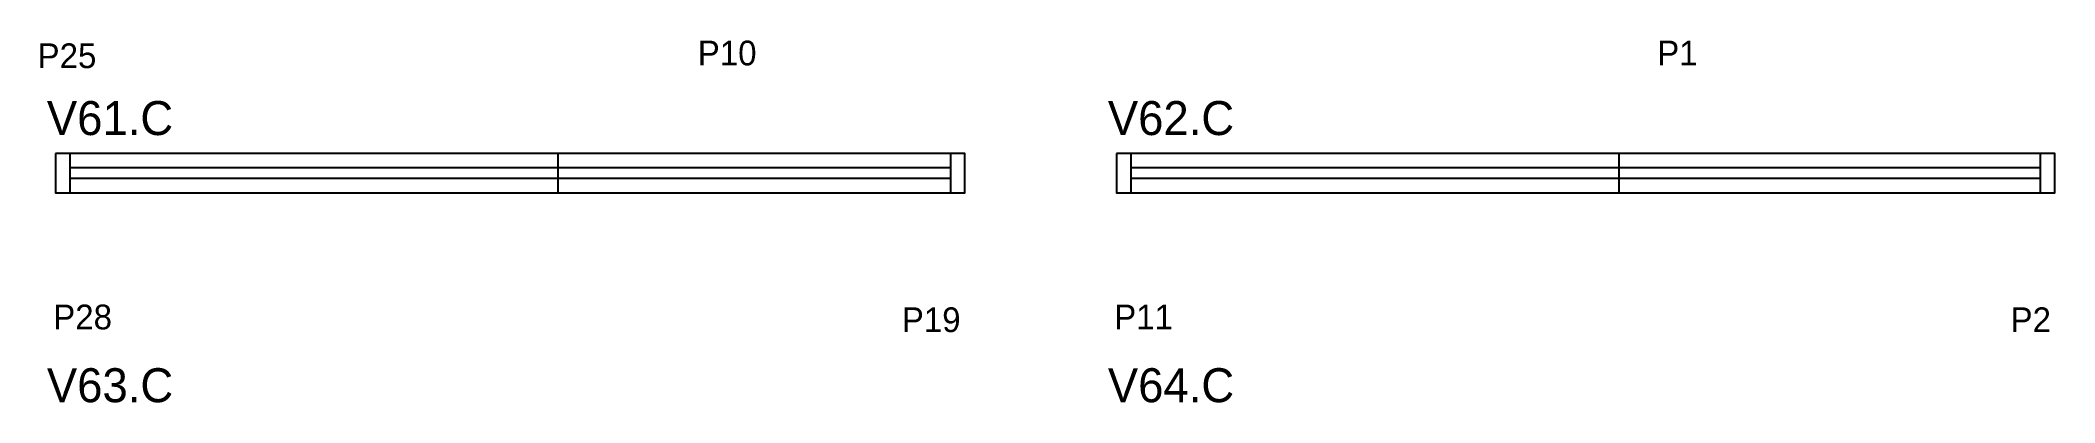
# Model space of a CAD drawing. Header units: metres. Extents: x 4100 to 5078, y -493 to -317.
import ezdxf

# ---------------------------------------------------------------- set-up
doc = ezdxf.new("R2010")
doc.units = ezdxf.units.M
for name, color, linetype in [('5', 7, 'Continuous'), ('NOMENCLATURA', 7, 'Continuous'), ('Painéis', 7, 'Continuous'), ('SARR_2.2x7', 7, 'Continuous')]:
    doc.layers.add(name, color=color, linetype=linetype)

msp = doc.modelspace()

# ---------------------------------------------------------------- linework, layer by layer
at = {"layer": 'Painéis', "color": 7, "lineweight": 25}
for p, q in [((4351.72, -391.45), (4351.72, -372.45)), ((4866.81, -391.45), (4866.81, -372.45))]:
    msp.add_line(p, q, dxfattribs=at)
for points in [[(4107.72, -372.45), (4107.72, -391.45), (4549.22, -391.45), (4549.22, -372.45), (4107.72, -372.45)], [(4622.81, -372.45), (4622.81, -391.45), (5078.31, -391.45), (5078.31, -372.45), (4622.81, -372.45)]]:
    msp.add_lwpolyline(points, dxfattribs=at)
at = {"layer": 'SARR_2.2x7', "color": 7, "lineweight": 25}
for p, q in [((4114.72, -372.45), (4114.72, -391.45)), ((4351.72, -379.45), (4114.72, -379.45)), ((4542.22, -379.45), (4351.72, -379.45)), ((4542.22, -372.45), (4542.22, -391.45)), ((4629.81, -372.45), (4629.81, -391.45)), ((4866.81, -379.45), (4629.81, -379.45)), ((5071.31, -379.45), (4866.81, -379.45)), ((5071.31, -372.45), (5071.31, -391.45)), ((4114.72, -384.45), (4351.72, -384.45)), ((4351.72, -384.45), (4542.22, -384.45)), ((4629.81, -384.45), (4866.81, -384.45)), ((4866.81, -384.45), (5071.31, -384.45))]:
    msp.add_line(p, q, dxfattribs=at)

# ---------------------------------------------------------------- texts
at = {"layer": '5', "color": 7, "lineweight": 25}
for s, p in [('P25', (4099.02, -330.99)), ('P10', (4419.52, -329.66)), ('P1', (4885.33, -329.66)), ('P28', (4106.6, -457.76)), ('P19', (4518.58, -459.1)), ('P11', (4621.7, -457.76)), ('P2', (5056.87, -459.1))]:
    msp.add_text(s, height=12, dxfattribs=at).set_placement(p)
at = {"layer": 'NOMENCLATURA', "color": 7, "lineweight": 25}
for s, p in [('V61.C', (4103.53, -363.48)), ('V62.C', (4618.62, -363.48)), ('V63.C', (4103.53, -493.14)), ('V64.C', (4618.62, -493.14))]:
    msp.add_text(s, height=16.5, dxfattribs=at).set_placement(p)

doc.saveas('drawing.dxf')
